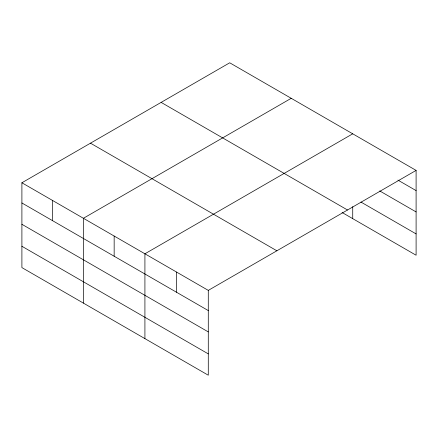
<?xml version="1.0" encoding="UTF-8"?>
<svg xmlns="http://www.w3.org/2000/svg" width="438" height="438" viewBox="0 0 438 438"><rect width="100%" height="100%" fill="white"/><g stroke="black" fill="none" stroke-linecap="round" stroke-linejoin="round"><path stroke-width="0.66" d="M21.9 182.772L208.285 290.383L208.285 375.207L21.9 267.596L21.9 182.772L229.715 62.793L416.1 170.404L416.1 255.228L342.083 212.496M291.221 98.304L83.406 218.283L83.406 303.107M352.727 133.814L144.918 253.794L144.918 338.623M208.285 290.383L416.1 170.404M397.912 180.1L416.1 190.601M379.719 190.924L416.1 211.926M360.945 202.055L416.1 233.903M161.135 102.388L347.52 209.994M90.48 143.177L276.865 250.788M21.9 202.969L208.285 310.58M21.9 224.294L208.285 331.905M21.9 246.271L208.285 353.882M352.727 206.643L352.727 218.639M176.602 272.086L176.602 292.283M114.159 236.038L114.159 256.235M52.653 200.527L52.653 220.725"/></g></svg>
